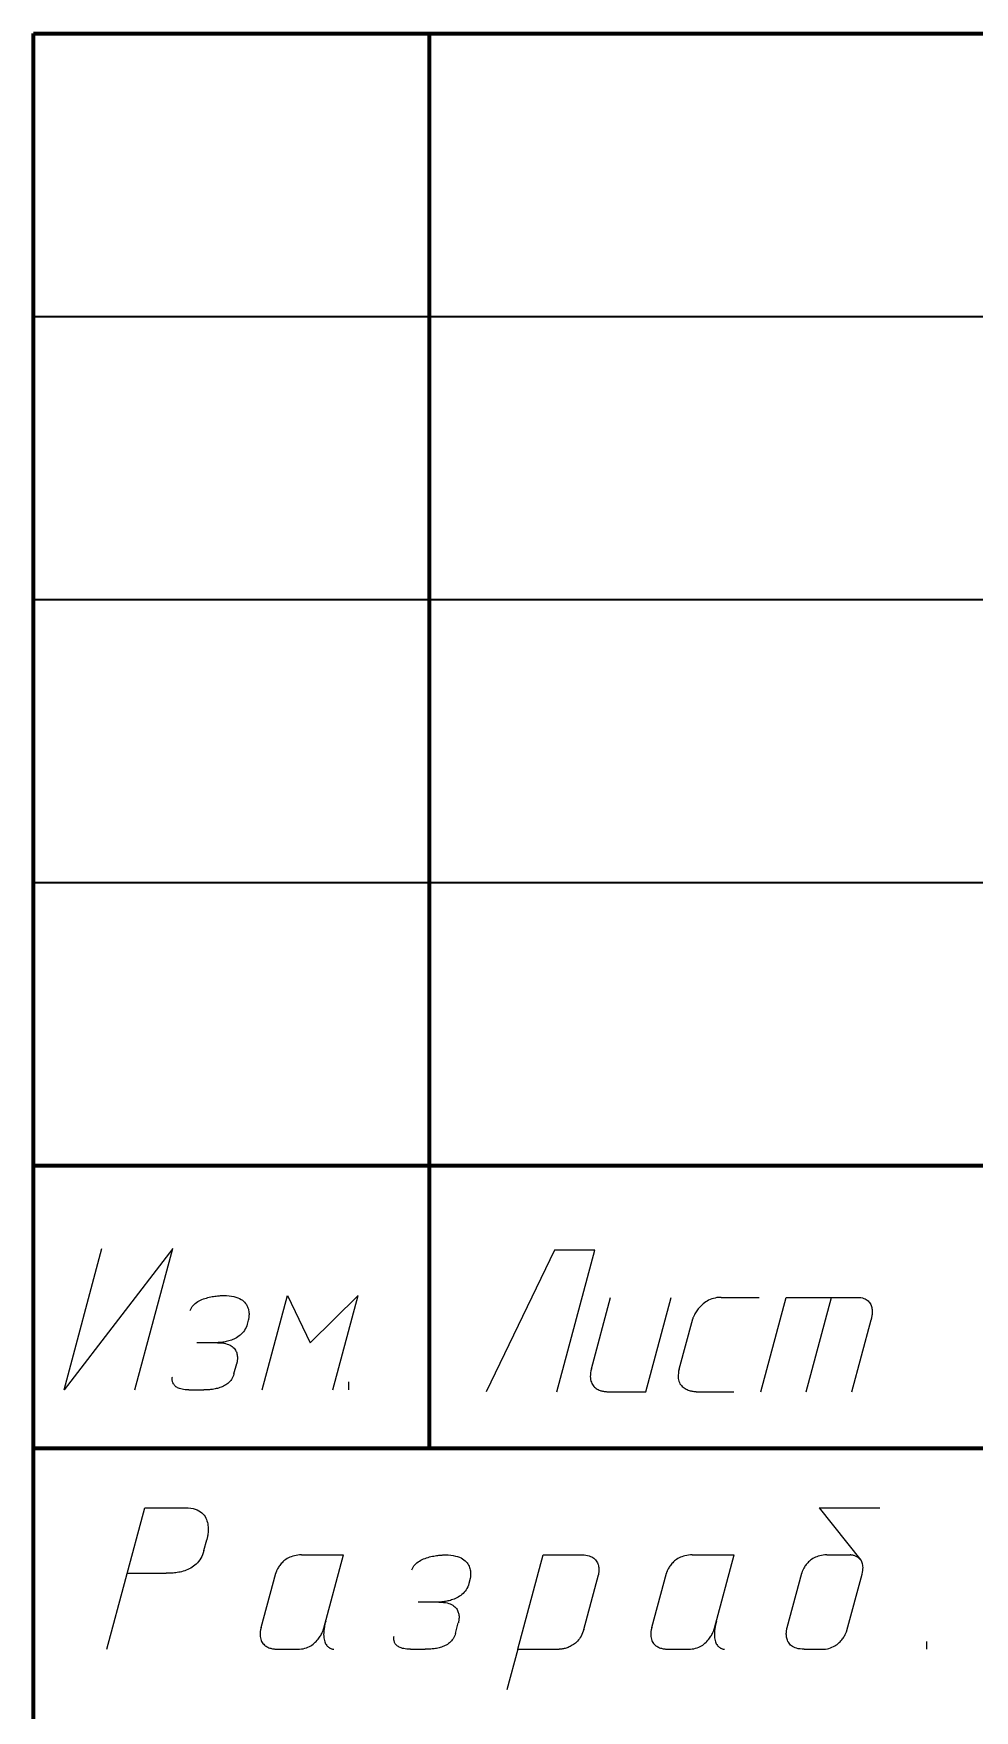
# Model space of a CAD drawing. Header units: millimetres. Extents: x 0 to 841, y 0 to 1189.
# Drawn here: x 651 to 667.63, y 30.37 to 60 of the extents above; entities that cross this region are included whole.
import ezdxf

# ---------------------------------------------------------------- set-up
doc = ezdxf.new("R2010")
doc.units = ezdxf.units.MM
doc.layers.get('0').update_dxf_attribs({"linetype": 'CONTINUOUS', "lineweight": 0})

msp = doc.modelspace()

# ---------------------------------------------------------------- linework, layer by layer
at = {"lineweight": 70}
for p, q in [((651, 60), (836, 60)), ((651, 5), (651, 60)), ((658, 35), (658, 60)), ((651, 40), (716, 40)), ((651, 35), (716, 35))]:
    msp.add_line(p, q, dxfattribs=at)
at = {"lineweight": 35}
for p, q in [((651, 55), (716, 55)), ((651, 50), (716, 50)), ((651, 45), (716, 45))]:
    msp.add_line(p, q, dxfattribs=at)
at = {"color": 7, "linetype": 'CONTINUOUS', "lineweight": 25}
for p, q in [((653.46, 38.533), (651.541, 36.033)), ((651.541, 36.033), (652.21, 38.533)), ((652.791, 36.033), (653.46, 38.533)), ((660.206, 38.5), (659, 36)), ((660.92, 38.5), (660.206, 38.5)), ((660.25, 36), (660.92, 38.5)), ((653.977, 37.629), (654.003, 37.639)), ((654.003, 37.639), (654.029, 37.648)), ((654.029, 37.648), (654.055, 37.656)), ((654.055, 37.656), (654.081, 37.663)), ((654.081, 37.663), (654.107, 37.67)), ((654.107, 37.67), (654.133, 37.675)), ((654.133, 37.675), (654.158, 37.68)), ((654.158, 37.68), (654.182, 37.684)), ((654.182, 37.684), (654.206, 37.688)), ((654.206, 37.688), (654.228, 37.691)), ((654.228, 37.691), (654.249, 37.693)), ((654.249, 37.693), (654.269, 37.695)), ((654.269, 37.695), (654.287, 37.697)), ((654.287, 37.697), (654.303, 37.698)), ((654.303, 37.698), (654.317, 37.699)), ((654.317, 37.699), (654.329, 37.699)), ((654.329, 37.699), (654.339, 37.699)), ((654.339, 37.699), (654.346, 37.7)), ((654.346, 37.7), (654.351, 37.7)), ((654.351, 37.7), (654.352, 37.7)), ((654.358, 37.7), (654.41, 37.698)), ((654.41, 37.698), (654.457, 37.695)), ((654.457, 37.695), (654.501, 37.689)), ((654.501, 37.689), (654.541, 37.681)), ((654.541, 37.681), (654.578, 37.671)), ((654.578, 37.671), (654.611, 37.659)), ((654.611, 37.659), (654.641, 37.646)), ((654.641, 37.646), (654.668, 37.631)), ((655.042, 36.033), (655.489, 37.7)), ((655.042, 36.033), (655.489, 37.7)), ((655.489, 37.7), (655.89, 36.866)), ((656.739, 37.7), (655.89, 36.866)), ((656.292, 36.033), (656.739, 37.7)), ((660.862, 36.407), (661.2, 37.667)), ((661.825, 36), (662.272, 37.667)), ((662.987, 37.64), (662.959, 37.629)), ((663.017, 37.649), (662.987, 37.64)), ((663.049, 37.656), (663.017, 37.649)), ((663.081, 37.662), (663.049, 37.656)), ((663.116, 37.665), (663.081, 37.662)), ((663.152, 37.667), (663.116, 37.665)), ((663.152, 37.667), (663.824, 37.667)), ((663.857, 36), (664.304, 37.667)), ((664.304, 37.667), (665.562, 37.667)), ((664.66, 36), (665.107, 37.667)), ((665.562, 37.667), (665.594, 37.666)), ((665.594, 37.666), (665.624, 37.662)), ((665.624, 37.662), (665.652, 37.657)), ((665.652, 37.657), (665.677, 37.65)), ((665.677, 37.65), (665.699, 37.641)), ((665.699, 37.641), (665.719, 37.63)), ((653.77, 37.436), (653.78, 37.461)), ((653.78, 37.461), (653.792, 37.484)), ((653.792, 37.484), (653.806, 37.505)), ((653.806, 37.505), (653.822, 37.525)), ((653.822, 37.525), (653.841, 37.544)), ((653.841, 37.544), (653.86, 37.561)), ((653.86, 37.561), (653.881, 37.577)), ((653.881, 37.577), (653.904, 37.592)), ((653.904, 37.592), (653.927, 37.605)), ((653.927, 37.605), (653.952, 37.618)), ((653.952, 37.618), (653.977, 37.629)), ((654.668, 37.631), (654.692, 37.615)), ((654.692, 37.615), (654.713, 37.598)), ((654.713, 37.598), (654.732, 37.58)), ((654.732, 37.58), (654.748, 37.561)), ((654.748, 37.561), (654.762, 37.541)), ((654.762, 37.541), (654.773, 37.521)), ((654.773, 37.521), (654.783, 37.501)), ((654.783, 37.501), (654.791, 37.48)), ((654.791, 37.48), (654.797, 37.46)), ((654.797, 37.46), (654.802, 37.439)), ((654.802, 37.439), (654.805, 37.419)), ((654.805, 37.419), (654.807, 37.4)), ((654.807, 37.4), (654.809, 37.381)), ((654.808, 37.345), (654.807, 37.329)), ((654.809, 37.363), (654.808, 37.345)), ((654.809, 37.381), (654.809, 37.363)), ((662.676, 37.347), (662.67, 37.334)), ((662.683, 37.361), (662.676, 37.347)), ((662.692, 37.377), (662.683, 37.361)), ((662.701, 37.393), (662.692, 37.377)), ((662.712, 37.41), (662.701, 37.393)), ((662.723, 37.428), (662.712, 37.41)), ((662.736, 37.446), (662.723, 37.428)), ((662.75, 37.464), (662.736, 37.446)), ((662.765, 37.483), (662.75, 37.464)), ((662.782, 37.501), (662.765, 37.483)), ((662.799, 37.52), (662.782, 37.501)), ((662.818, 37.538), (662.799, 37.52)), ((662.838, 37.555), (662.818, 37.538)), ((662.86, 37.572), (662.838, 37.555)), ((662.882, 37.588), (662.86, 37.572)), ((662.906, 37.602), (662.882, 37.588)), ((662.932, 37.616), (662.906, 37.602)), ((662.959, 37.629), (662.932, 37.616)), ((665.719, 37.63), (665.737, 37.618)), ((665.737, 37.618), (665.753, 37.605)), ((665.753, 37.605), (665.767, 37.591)), ((665.767, 37.591), (665.779, 37.575)), ((665.779, 37.575), (665.79, 37.559)), ((665.79, 37.559), (665.798, 37.542)), ((665.798, 37.542), (665.805, 37.525)), ((665.805, 37.525), (665.811, 37.506)), ((665.811, 37.506), (665.816, 37.488)), ((665.816, 37.488), (665.819, 37.47)), ((665.819, 37.347), (665.817, 37.332)), ((665.819, 37.47), (665.821, 37.451)), ((665.821, 37.363), (665.819, 37.347)), ((665.821, 37.451), (665.823, 37.433)), ((665.822, 37.379), (665.821, 37.363)), ((665.823, 37.397), (665.822, 37.379)), ((665.823, 37.433), (665.823, 37.414)), ((665.823, 37.414), (665.823, 37.397)), ((654.712, 37.061), (654.694, 37.04)), ((654.728, 37.084), (654.712, 37.061)), ((654.743, 37.109), (654.728, 37.084)), ((654.756, 37.136), (654.743, 37.109)), ((654.768, 37.165), (654.756, 37.136)), ((654.778, 37.196), (654.768, 37.165)), ((654.795, 37.262), (654.778, 37.196)), ((654.796, 37.266), (654.795, 37.262)), ((654.798, 37.272), (654.796, 37.266)), ((654.8, 37.28), (654.798, 37.272)), ((654.802, 37.29), (654.8, 37.28)), ((654.804, 37.301), (654.802, 37.29)), ((654.805, 37.315), (654.804, 37.301)), ((654.807, 37.329), (654.805, 37.315)), ((662.412, 36.398), (662.651, 37.29)), ((662.652, 37.292), (662.651, 37.29)), ((662.651, 37.29), (662.651, 37.29)), ((662.654, 37.297), (662.652, 37.292)), ((662.656, 37.303), (662.654, 37.297)), ((662.66, 37.312), (662.656, 37.303)), ((662.664, 37.322), (662.66, 37.312)), ((662.67, 37.334), (662.664, 37.322)), ((665.463, 36), (665.804, 37.272)), ((665.804, 37.272), (665.803, 37.268)), ((665.805, 37.278), (665.804, 37.272)), ((665.807, 37.286), (665.805, 37.278)), ((665.81, 37.295), (665.807, 37.286)), ((665.812, 37.306), (665.81, 37.295)), ((665.814, 37.319), (665.812, 37.306)), ((665.817, 37.332), (665.814, 37.319)), ((654.249, 36.866), (653.884, 36.866)), ((654.249, 36.866), (654.29, 36.865)), ((654.257, 36.866), (654.255, 36.866)), ((654.261, 36.867), (654.257, 36.866)), ((654.268, 36.867), (654.261, 36.867)), ((654.276, 36.867), (654.268, 36.867)), ((654.287, 36.868), (654.276, 36.867)), ((654.3, 36.869), (654.287, 36.868)), ((654.29, 36.865), (654.328, 36.862)), ((654.315, 36.87), (654.3, 36.869)), ((654.331, 36.872), (654.315, 36.87)), ((654.328, 36.862), (654.362, 36.857)), ((654.348, 36.875), (654.331, 36.872)), ((654.367, 36.878), (654.348, 36.875)), ((654.362, 36.857), (654.394, 36.851)), ((654.387, 36.881), (654.367, 36.878)), ((654.407, 36.886), (654.387, 36.881)), ((654.394, 36.851), (654.423, 36.843)), ((654.429, 36.891), (654.407, 36.886)), ((654.423, 36.843), (654.449, 36.833)), ((654.451, 36.897), (654.429, 36.891)), ((654.449, 36.833), (654.473, 36.822)), ((654.474, 36.904), (654.451, 36.897)), ((654.473, 36.822), (654.494, 36.81)), ((654.497, 36.912), (654.474, 36.904)), ((654.494, 36.81), (654.513, 36.797)), ((654.52, 36.921), (654.497, 36.912)), ((654.513, 36.797), (654.53, 36.783)), ((654.543, 36.931), (654.52, 36.921)), ((654.53, 36.783), (654.545, 36.768)), ((654.566, 36.943), (654.543, 36.931)), ((654.545, 36.768), (654.557, 36.752)), ((654.557, 36.752), (654.568, 36.736)), ((654.589, 36.955), (654.566, 36.943)), ((654.612, 36.969), (654.589, 36.955)), ((654.633, 36.985), (654.612, 36.969)), ((654.654, 37.001), (654.633, 36.985)), ((654.675, 37.02), (654.654, 37.001)), ((654.694, 37.04), (654.675, 37.02)), ((654.541, 36.314), (654.591, 36.498)), ((654.568, 36.736), (654.577, 36.719)), ((654.577, 36.719), (654.585, 36.702)), ((654.585, 36.702), (654.591, 36.685)), ((654.591, 36.685), (654.596, 36.668)), ((654.592, 36.502), (654.591, 36.498)), ((654.593, 36.508), (654.592, 36.502)), ((654.595, 36.515), (654.593, 36.508)), ((654.597, 36.524), (654.595, 36.515)), ((654.596, 36.668), (654.599, 36.651)), ((654.598, 36.534), (654.597, 36.524)), ((654.6, 36.546), (654.598, 36.534)), ((654.599, 36.651), (654.602, 36.635)), ((654.602, 36.559), (654.6, 36.546)), ((654.602, 36.635), (654.603, 36.618)), ((654.603, 36.572), (654.602, 36.559)), ((654.603, 36.618), (654.604, 36.602)), ((654.604, 36.587), (654.603, 36.572)), ((654.604, 36.602), (654.604, 36.587)), ((653.451, 36.232), (653.452, 36.239)), ((653.451, 36.224), (653.451, 36.232)), ((653.451, 36.215), (653.451, 36.224)), ((653.452, 36.206), (653.451, 36.215)), ((653.452, 36.245), (653.453, 36.251)), ((653.452, 36.239), (653.452, 36.245)), ((653.453, 36.196), (653.452, 36.206)), ((653.453, 36.251), (653.454, 36.255)), ((653.455, 36.186), (653.453, 36.196)), ((653.454, 36.258), (653.455, 36.26)), ((653.454, 36.255), (653.454, 36.258)), ((653.455, 36.26), (653.455, 36.26)), ((653.458, 36.175), (653.455, 36.186)), ((653.461, 36.164), (653.458, 36.175)), ((653.466, 36.153), (653.461, 36.164)), ((653.471, 36.142), (653.466, 36.153)), ((654.453, 36.163), (654.435, 36.148)), ((654.469, 36.18), (654.453, 36.163)), ((654.485, 36.199), (654.469, 36.18)), ((654.499, 36.218), (654.485, 36.199)), ((654.512, 36.24), (654.499, 36.218)), ((654.523, 36.263), (654.512, 36.24)), ((654.533, 36.287), (654.523, 36.263)), ((654.541, 36.314), (654.533, 36.287)), ((656.572, 36.033), (656.572, 36.172)), ((660.843, 36.3), (660.842, 36.269)), ((660.842, 36.269), (660.843, 36.24)), ((660.847, 36.333), (660.843, 36.3)), ((660.843, 36.24), (660.847, 36.213)), ((660.853, 36.369), (660.847, 36.333)), ((660.847, 36.213), (660.852, 36.189)), ((660.852, 36.189), (660.86, 36.166)), ((660.862, 36.407), (660.853, 36.369)), ((660.86, 36.166), (660.868, 36.145)), ((662.395, 36.293), (662.394, 36.263)), ((662.394, 36.263), (662.397, 36.235)), ((662.398, 36.326), (662.395, 36.293)), ((662.397, 36.235), (662.401, 36.209)), ((662.403, 36.361), (662.398, 36.326)), ((662.401, 36.209), (662.408, 36.185)), ((662.412, 36.398), (662.403, 36.361)), ((662.408, 36.185), (662.417, 36.163)), ((662.417, 36.163), (662.427, 36.142)), ((653.478, 36.131), (653.471, 36.142)), ((653.486, 36.12), (653.478, 36.131)), ((653.495, 36.11), (653.486, 36.12)), ((653.506, 36.099), (653.495, 36.11)), ((653.518, 36.089), (653.506, 36.099)), ((653.531, 36.08), (653.518, 36.089)), ((653.547, 36.071), (653.531, 36.08)), ((653.564, 36.063), (653.547, 36.071)), ((653.583, 36.056), (653.564, 36.063)), ((653.605, 36.049), (653.583, 36.056)), ((653.628, 36.044), (653.605, 36.049)), ((653.653, 36.039), (653.628, 36.044)), ((653.681, 36.036), (653.653, 36.039)), ((653.711, 36.034), (653.681, 36.036)), ((653.744, 36.033), (653.711, 36.034)), ((653.744, 36.033), (654.008, 36.033)), ((654.018, 36.033), (654.008, 36.033)), ((654.03, 36.033), (654.018, 36.033)), ((654.043, 36.033), (654.03, 36.033)), ((654.058, 36.034), (654.043, 36.033)), ((654.073, 36.034), (654.058, 36.034)), ((654.09, 36.035), (654.073, 36.034)), ((654.108, 36.036), (654.09, 36.035)), ((654.127, 36.038), (654.108, 36.036)), ((654.146, 36.04), (654.127, 36.038)), ((654.166, 36.042), (654.146, 36.04)), ((654.187, 36.046), (654.166, 36.042)), ((654.208, 36.049), (654.187, 36.046)), ((654.229, 36.054), (654.208, 36.049)), ((654.25, 36.059), (654.229, 36.054)), ((654.272, 36.065), (654.25, 36.059)), ((654.294, 36.072), (654.272, 36.065)), ((654.315, 36.079), (654.294, 36.072)), ((654.336, 36.088), (654.315, 36.079)), ((654.357, 36.098), (654.336, 36.088)), ((654.378, 36.108), (654.357, 36.098)), ((654.398, 36.12), (654.378, 36.108)), ((654.417, 36.133), (654.398, 36.12)), ((654.435, 36.148), (654.417, 36.133)), ((660.868, 36.145), (660.879, 36.126)), ((660.879, 36.126), (660.891, 36.109)), ((660.891, 36.109), (660.904, 36.094)), ((660.904, 36.094), (660.917, 36.08)), ((660.917, 36.08), (660.932, 36.067)), ((660.932, 36.067), (660.948, 36.056)), ((660.948, 36.056), (660.964, 36.046)), ((660.964, 36.046), (660.98, 36.037)), ((660.98, 36.037), (660.996, 36.03)), ((660.996, 36.03), (661.013, 36.024)), ((661.013, 36.024), (661.029, 36.018)), ((661.029, 36.018), (661.045, 36.014)), ((661.045, 36.014), (661.06, 36.01)), ((661.06, 36.01), (661.075, 36.007)), ((661.075, 36.007), (661.089, 36.005)), ((661.089, 36.005), (661.102, 36.003)), ((661.102, 36.003), (661.114, 36.002)), ((661.114, 36.002), (661.124, 36.001)), ((661.124, 36.001), (661.133, 36)), ((661.133, 36), (661.141, 36)), ((661.141, 36), (661.146, 36)), ((661.146, 36), (661.15, 36)), ((661.15, 36), (661.825, 36)), ((662.427, 36.142), (662.439, 36.124)), ((662.439, 36.124), (662.453, 36.107)), ((662.453, 36.107), (662.467, 36.092)), ((662.467, 36.092), (662.483, 36.078)), ((662.483, 36.078), (662.499, 36.066)), ((662.499, 36.066), (662.516, 36.055)), ((662.516, 36.055), (662.534, 36.045)), ((662.534, 36.045), (662.552, 36.037)), ((662.552, 36.037), (662.57, 36.029)), ((662.57, 36.029), (662.587, 36.023)), ((662.587, 36.023), (662.605, 36.018)), ((662.605, 36.018), (662.622, 36.013)), ((662.622, 36.013), (662.639, 36.01)), ((662.639, 36.01), (662.654, 36.007)), ((662.654, 36.007), (662.669, 36.005)), ((662.669, 36.005), (662.683, 36.003)), ((662.683, 36.003), (662.695, 36.002)), ((662.695, 36.002), (662.705, 36.001)), ((662.705, 36.001), (662.714, 36)), ((662.714, 36), (662.721, 36)), ((662.721, 36), (662.726, 36)), ((662.726, 36), (662.729, 36)), ((662.729, 36), (663.378, 36))]:
    msp.add_line(p, q, dxfattribs=at)
at = {"linetype": 'CONTINUOUS', "lineweight": 25}
for p, q in [((652.295, 31.449), (652.965, 33.949)), ((652.965, 33.949), (653.128, 33.949)), ((652.965, 33.949), (653.684, 33.949)), ((653.684, 33.949), (653.733, 33.948)), ((653.733, 33.948), (653.779, 33.943)), ((653.779, 33.943), (653.82, 33.935)), ((653.82, 33.935), (653.858, 33.925)), ((653.858, 33.925), (653.892, 33.912)), ((653.892, 33.912), (653.923, 33.896)), ((653.923, 33.896), (653.95, 33.879)), ((653.95, 33.879), (653.975, 33.86)), ((653.975, 33.86), (653.996, 33.839)), ((653.996, 33.839), (654.015, 33.817)), ((654.015, 33.817), (654.031, 33.793)), ((654.031, 33.793), (654.045, 33.768)), ((664.887, 33.949), (665.959, 33.949)), ((664.887, 33.949), (665.625, 33.022)), ((654.045, 33.768), (654.056, 33.743)), ((654.056, 33.743), (654.066, 33.717)), ((654.066, 33.717), (654.073, 33.69)), ((654.073, 33.69), (654.079, 33.664)), ((654.079, 33.664), (654.083, 33.637)), ((654.083, 33.489), (654.08, 33.468)), ((654.083, 33.637), (654.085, 33.61)), ((654.085, 33.511), (654.083, 33.489)), ((654.085, 33.61), (654.087, 33.584)), ((654.086, 33.534), (654.085, 33.511)), ((654.087, 33.559), (654.086, 33.534)), ((654.087, 33.584), (654.087, 33.559)), ((654.012, 33.192), (654.001, 33.154)), ((654.012, 33.192), (654.063, 33.381)), ((654.064, 33.386), (654.063, 33.381)), ((654.066, 33.393), (654.064, 33.386)), ((654.068, 33.404), (654.066, 33.393)), ((654.071, 33.416), (654.068, 33.404)), ((654.074, 33.431), (654.071, 33.416)), ((654.077, 33.449), (654.074, 33.431)), ((654.08, 33.468), (654.077, 33.449)), ((653.803, 32.898), (653.778, 32.883)), ((653.828, 32.915), (653.803, 32.898)), ((653.852, 32.934), (653.828, 32.915)), ((653.875, 32.954), (653.852, 32.934)), ((653.898, 32.977), (653.875, 32.954)), ((653.918, 33.001), (653.898, 32.977)), ((653.938, 33.027), (653.918, 33.001)), ((653.956, 33.056), (653.938, 33.027)), ((653.973, 33.086), (653.956, 33.056)), ((653.988, 33.119), (653.973, 33.086)), ((654.001, 33.154), (653.988, 33.119)), ((655.332, 32.901), (655.323, 32.887)), ((655.341, 32.916), (655.332, 32.901)), ((655.352, 32.932), (655.341, 32.916)), ((655.365, 32.947), (655.352, 32.932)), ((655.378, 32.963), (655.365, 32.947)), ((655.392, 32.978), (655.378, 32.963)), ((655.408, 32.994), (655.392, 32.978)), ((655.425, 33.009), (655.408, 32.994)), ((655.443, 33.023), (655.425, 33.009)), ((655.462, 33.037), (655.443, 33.023)), ((655.483, 33.05), (655.462, 33.037)), ((655.506, 33.063), (655.483, 33.05)), ((655.529, 33.074), (655.506, 33.063)), ((655.554, 33.084), (655.529, 33.074)), ((655.581, 33.093), (655.554, 33.084)), ((655.61, 33.101), (655.581, 33.093)), ((655.64, 33.107), (655.61, 33.101)), ((655.671, 33.112), (655.64, 33.107)), ((655.704, 33.115), (655.671, 33.112)), ((655.739, 33.116), (655.704, 33.115)), ((655.739, 33.116), (656.478, 33.116)), ((656.131, 31.82), (656.478, 33.116)), ((657.697, 32.877), (657.709, 32.9)), ((657.709, 32.9), (657.724, 32.921)), ((657.724, 32.921), (657.74, 32.941)), ((657.74, 32.941), (657.758, 32.96)), ((657.758, 32.96), (657.778, 32.977)), ((657.778, 32.977), (657.799, 32.993)), ((657.799, 32.993), (657.821, 33.008)), ((657.821, 33.008), (657.845, 33.021)), ((657.845, 33.021), (657.869, 33.034)), ((657.869, 33.034), (657.895, 33.045)), ((657.895, 33.045), (657.92, 33.055)), ((657.92, 33.055), (657.946, 33.064)), ((657.946, 33.064), (657.973, 33.072)), ((657.973, 33.072), (657.999, 33.08)), ((657.999, 33.08), (658.025, 33.086)), ((658.025, 33.086), (658.05, 33.092)), ((658.05, 33.092), (658.076, 33.096)), ((658.076, 33.096), (658.1, 33.101)), ((658.1, 33.101), (658.123, 33.104)), ((658.123, 33.104), (658.146, 33.107)), ((658.146, 33.107), (658.167, 33.109)), ((658.167, 33.109), (658.187, 33.111)), ((658.187, 33.111), (658.205, 33.113)), ((658.205, 33.113), (658.221, 33.114)), ((658.221, 33.114), (658.235, 33.115)), ((658.235, 33.115), (658.247, 33.115)), ((658.247, 33.115), (658.257, 33.116)), ((658.257, 33.116), (658.264, 33.116)), ((658.264, 33.116), (658.268, 33.116)), ((658.268, 33.116), (658.27, 33.116)), ((658.275, 33.116), (658.327, 33.115)), ((658.327, 33.115), (658.375, 33.111)), ((658.375, 33.111), (658.419, 33.105)), ((658.419, 33.105), (658.459, 33.097)), ((658.459, 33.097), (658.495, 33.087)), ((658.495, 33.087), (658.528, 33.075)), ((658.528, 33.075), (658.558, 33.062)), ((658.558, 33.062), (658.585, 33.047)), ((658.585, 33.047), (658.609, 33.031)), ((658.609, 33.031), (658.63, 33.014)), ((658.63, 33.014), (658.649, 32.996)), ((658.649, 32.996), (658.665, 32.977)), ((658.665, 32.977), (658.679, 32.957)), ((658.679, 32.957), (658.691, 32.937)), ((658.691, 32.937), (658.701, 32.917)), ((658.701, 32.917), (658.708, 32.896)), ((658.708, 32.896), (658.715, 32.876)), ((659.56, 31.449), (660.006, 33.116)), ((660.006, 33.116), (660.696, 33.116)), ((660.696, 33.116), (660.731, 33.115)), ((660.731, 33.115), (660.764, 33.111)), ((660.764, 33.111), (660.794, 33.106)), ((660.794, 33.106), (660.821, 33.099)), ((660.821, 33.099), (660.846, 33.09)), ((660.846, 33.09), (660.868, 33.08)), ((660.868, 33.08), (660.888, 33.069)), ((660.888, 33.069), (660.906, 33.056)), ((660.906, 33.056), (660.922, 33.042)), ((660.922, 33.042), (660.936, 33.027)), ((660.936, 33.027), (660.948, 33.011)), ((660.948, 33.011), (660.958, 32.995)), ((660.958, 32.995), (660.967, 32.978)), ((660.967, 32.978), (660.974, 32.961)), ((660.974, 32.961), (660.98, 32.944)), ((660.98, 32.944), (660.984, 32.926)), ((660.984, 32.926), (660.988, 32.909)), ((660.988, 32.909), (660.99, 32.892)), ((660.99, 32.892), (660.992, 32.875)), ((662.237, 32.901), (662.228, 32.887)), ((662.247, 32.916), (662.237, 32.901)), ((662.258, 32.932), (662.247, 32.916)), ((662.27, 32.947), (662.258, 32.932)), ((662.283, 32.963), (662.27, 32.947)), ((662.298, 32.978), (662.283, 32.963)), ((662.314, 32.994), (662.298, 32.978)), ((662.33, 33.009), (662.314, 32.994)), ((662.349, 33.023), (662.33, 33.009)), ((662.368, 33.037), (662.349, 33.023)), ((662.389, 33.05), (662.368, 33.037)), ((662.411, 33.063), (662.389, 33.05)), ((662.435, 33.074), (662.411, 33.063)), ((662.46, 33.084), (662.435, 33.074)), ((662.487, 33.093), (662.46, 33.084)), ((662.515, 33.101), (662.487, 33.093)), ((662.545, 33.107), (662.515, 33.101)), ((662.577, 33.112), (662.545, 33.107)), ((662.61, 33.115), (662.577, 33.112)), ((662.645, 33.116), (662.61, 33.115)), ((662.645, 33.116), (663.384, 33.116)), ((663.037, 31.82), (663.384, 33.116)), ((664.627, 32.9), (664.618, 32.885)), ((664.636, 32.915), (664.627, 32.9)), ((664.647, 32.93), (664.636, 32.915)), ((664.659, 32.946), (664.647, 32.93)), ((664.672, 32.962), (664.659, 32.946)), ((664.686, 32.978), (664.672, 32.962)), ((664.701, 32.993), (664.686, 32.978)), ((664.718, 33.008), (664.701, 32.993)), ((664.735, 33.023), (664.718, 33.008)), ((664.754, 33.037), (664.735, 33.023)), ((664.775, 33.051), (664.754, 33.037)), ((664.797, 33.063), (664.775, 33.051)), ((664.82, 33.075), (664.797, 33.063)), ((664.844, 33.085), (664.82, 33.075)), ((664.87, 33.094), (664.844, 33.085)), ((664.898, 33.102), (664.87, 33.094)), ((664.927, 33.108), (664.898, 33.102)), ((664.957, 33.112), (664.927, 33.108)), ((664.99, 33.115), (664.957, 33.112)), ((665.024, 33.116), (664.99, 33.115)), ((665.024, 33.116), (665.434, 33.116)), ((665.437, 33.116), (665.434, 33.116)), ((665.434, 33.116), (665.434, 33.116)), ((665.441, 33.115), (665.437, 33.116)), ((665.446, 33.115), (665.441, 33.115)), ((665.453, 33.114), (665.446, 33.115)), ((665.461, 33.113), (665.453, 33.114)), ((665.47, 33.112), (665.461, 33.113)), ((665.48, 33.11), (665.47, 33.112)), ((665.491, 33.107), (665.48, 33.11)), ((665.503, 33.104), (665.491, 33.107)), ((665.515, 33.1), (665.503, 33.104)), ((665.527, 33.096), (665.515, 33.1)), ((665.54, 33.09), (665.527, 33.096)), ((665.553, 33.084), (665.54, 33.09)), ((665.566, 33.077), (665.553, 33.084)), ((665.578, 33.069), (665.566, 33.077)), ((665.59, 33.06), (665.578, 33.069)), ((665.602, 33.049), (665.59, 33.06)), ((665.613, 33.037), (665.602, 33.049)), ((665.623, 33.024), (665.613, 33.037)), ((665.633, 33.01), (665.623, 33.024)), ((665.641, 32.994), (665.633, 33.01)), ((665.648, 32.977), (665.641, 32.994)), ((665.654, 32.959), (665.648, 32.977)), ((665.658, 32.938), (665.654, 32.959)), ((665.661, 32.916), (665.658, 32.938)), ((665.662, 32.892), (665.661, 32.916)), ((665.661, 32.867), (665.662, 32.892)), ((652.654, 32.791), (653.344, 32.791)), ((653.357, 32.791), (653.344, 32.791)), ((653.372, 32.791), (653.357, 32.791)), ((653.388, 32.791), (653.372, 32.791)), ((653.406, 32.792), (653.388, 32.791)), ((653.426, 32.792), (653.406, 32.792)), ((653.446, 32.794), (653.426, 32.792)), ((653.469, 32.795), (653.446, 32.794)), ((653.492, 32.798), (653.469, 32.795)), ((653.516, 32.801), (653.492, 32.798)), ((653.54, 32.804), (653.516, 32.801)), ((653.566, 32.809), (653.54, 32.804)), ((653.592, 32.814), (653.566, 32.809)), ((653.618, 32.82), (653.592, 32.814)), ((653.645, 32.828), (653.618, 32.82)), ((653.672, 32.836), (653.645, 32.828)), ((653.699, 32.846), (653.672, 32.836)), ((653.725, 32.857), (653.699, 32.846)), ((653.752, 32.869), (653.725, 32.857)), ((653.778, 32.883), (653.752, 32.869)), ((655.023, 31.831), (655.281, 32.794)), ((655.282, 32.798), (655.281, 32.795)), ((655.281, 32.795), (655.281, 32.794)), ((655.283, 32.803), (655.282, 32.798)), ((655.286, 32.809), (655.283, 32.803)), ((655.288, 32.817), (655.286, 32.809)), ((655.292, 32.826), (655.288, 32.817)), ((655.296, 32.836), (655.292, 32.826)), ((655.302, 32.847), (655.296, 32.836)), ((655.308, 32.86), (655.302, 32.847)), ((655.315, 32.873), (655.308, 32.86)), ((655.323, 32.887), (655.315, 32.873)), ((657.687, 32.852), (657.697, 32.877)), ((658.695, 32.612), (658.686, 32.581)), ((658.713, 32.678), (658.695, 32.612)), ((658.714, 32.682), (658.713, 32.678)), ((658.715, 32.688), (658.714, 32.682)), ((658.715, 32.876), (658.719, 32.855)), ((658.717, 32.696), (658.715, 32.688)), ((658.719, 32.706), (658.717, 32.696)), ((658.719, 32.855), (658.723, 32.835)), ((658.721, 32.717), (658.719, 32.706)), ((658.723, 32.731), (658.721, 32.717)), ((658.723, 32.835), (658.725, 32.816)), ((658.725, 32.745), (658.723, 32.731)), ((658.725, 32.816), (658.726, 32.797)), ((658.726, 32.762), (658.725, 32.745)), ((658.726, 32.797), (658.726, 32.779)), ((658.726, 32.779), (658.726, 32.762)), ((660.726, 31.801), (660.984, 32.762)), ((660.985, 32.769), (660.984, 32.764)), ((660.984, 32.764), (660.984, 32.762)), ((660.984, 32.762), (660.984, 32.762)), ((660.986, 32.775), (660.985, 32.769)), ((660.988, 32.783), (660.986, 32.775)), ((660.989, 32.793), (660.988, 32.783)), ((660.99, 32.804), (660.989, 32.793)), ((660.991, 32.816), (660.99, 32.804)), ((660.992, 32.829), (660.991, 32.816)), ((660.992, 32.875), (660.993, 32.859)), ((660.993, 32.844), (660.992, 32.829)), ((660.993, 32.859), (660.993, 32.844)), ((661.928, 31.831), (662.186, 32.794)), ((662.187, 32.795), (662.186, 32.794)), ((662.188, 32.798), (662.187, 32.795)), ((662.189, 32.803), (662.188, 32.798)), ((662.191, 32.809), (662.189, 32.803)), ((662.194, 32.817), (662.191, 32.809)), ((662.198, 32.826), (662.194, 32.817)), ((662.202, 32.836), (662.198, 32.826)), ((662.207, 32.847), (662.202, 32.836)), ((662.213, 32.86), (662.207, 32.847)), ((662.22, 32.873), (662.213, 32.86)), ((662.228, 32.887), (662.22, 32.873)), ((664.319, 31.832), (664.578, 32.795)), ((664.579, 32.798), (664.578, 32.796)), ((664.578, 32.796), (664.578, 32.795)), ((664.58, 32.802), (664.579, 32.798)), ((664.582, 32.808), (664.58, 32.802)), ((664.585, 32.815), (664.582, 32.808)), ((664.588, 32.824), (664.585, 32.815)), ((664.592, 32.834), (664.588, 32.824)), ((664.597, 32.846), (664.592, 32.834)), ((664.603, 32.858), (664.597, 32.846)), ((664.61, 32.871), (664.603, 32.858)), ((664.618, 32.885), (664.61, 32.871)), ((665.377, 31.778), (665.645, 32.778)), ((665.645, 32.778), (665.653, 32.81)), ((665.653, 32.81), (665.658, 32.839)), ((665.658, 32.839), (665.661, 32.867)), ((658.325, 32.302), (658.304, 32.297)), ((658.346, 32.307), (658.325, 32.302)), ((658.369, 32.313), (658.346, 32.307)), ((658.391, 32.32), (658.369, 32.313)), ((658.414, 32.328), (658.391, 32.32)), ((658.438, 32.337), (658.414, 32.328)), ((658.461, 32.347), (658.438, 32.337)), ((658.484, 32.359), (658.461, 32.347)), ((658.507, 32.371), (658.484, 32.359)), ((658.529, 32.385), (658.507, 32.371)), ((658.551, 32.401), (658.529, 32.385)), ((658.572, 32.418), (658.551, 32.401)), ((658.592, 32.436), (658.572, 32.418)), ((658.611, 32.456), (658.592, 32.436)), ((658.629, 32.477), (658.611, 32.456)), ((658.646, 32.5), (658.629, 32.477)), ((658.661, 32.525), (658.646, 32.5)), ((658.674, 32.552), (658.661, 32.525)), ((658.686, 32.581), (658.674, 32.552)), ((658.166, 32.282), (657.801, 32.282)), ((658.166, 32.282), (658.207, 32.281)), ((658.174, 32.282), (658.172, 32.282)), ((658.178, 32.283), (658.174, 32.282)), ((658.185, 32.283), (658.178, 32.283)), ((658.194, 32.283), (658.185, 32.283)), ((658.205, 32.284), (658.194, 32.283)), ((658.218, 32.285), (658.205, 32.284)), ((658.207, 32.281), (658.245, 32.278)), ((658.232, 32.286), (658.218, 32.285)), ((658.248, 32.288), (658.232, 32.286)), ((658.245, 32.278), (658.28, 32.273)), ((658.266, 32.291), (658.248, 32.288)), ((658.284, 32.294), (658.266, 32.291)), ((658.28, 32.273), (658.312, 32.267)), ((658.304, 32.297), (658.284, 32.294)), ((658.312, 32.267), (658.341, 32.259)), ((658.341, 32.259), (658.367, 32.249)), ((658.367, 32.249), (658.391, 32.238)), ((658.391, 32.238), (658.412, 32.226)), ((658.412, 32.226), (658.431, 32.213)), ((658.431, 32.213), (658.447, 32.199)), ((658.447, 32.199), (658.462, 32.184)), ((658.462, 32.184), (658.475, 32.168)), ((658.475, 32.168), (658.486, 32.152)), ((658.486, 32.152), (658.495, 32.135)), ((658.495, 32.135), (658.502, 32.118)), ((658.502, 32.118), (658.508, 32.101)), ((658.508, 32.101), (658.513, 32.084)), ((658.513, 32.084), (658.517, 32.067)), ((658.517, 32.067), (658.519, 32.051)), ((658.519, 32.051), (658.521, 32.034)), ((658.521, 32.003), (658.52, 31.988)), ((658.521, 32.034), (658.521, 32.018)), ((658.521, 32.018), (658.521, 32.003)), ((655.008, 31.762), (655.005, 31.73)), ((655.005, 31.73), (655.005, 31.701)), ((655.014, 31.795), (655.008, 31.762)), ((655.023, 31.831), (655.014, 31.795)), ((656.076, 31.695), (656.086, 31.712)), ((656.086, 31.712), (656.094, 31.728)), ((656.094, 31.728), (656.101, 31.744)), ((656.101, 31.744), (656.108, 31.758)), ((656.108, 31.758), (656.114, 31.771)), ((656.114, 31.771), (656.118, 31.783)), ((656.118, 31.783), (656.122, 31.794)), ((656.122, 31.794), (656.125, 31.803)), ((656.125, 31.803), (656.128, 31.81)), ((656.128, 31.81), (656.129, 31.815)), ((656.129, 31.741), (656.128, 31.708)), ((656.128, 31.708), (656.129, 31.679)), ((656.129, 31.815), (656.13, 31.819)), ((656.132, 31.776), (656.129, 31.741)), ((656.13, 31.819), (656.131, 31.82)), ((656.136, 31.813), (656.132, 31.776)), ((656.143, 31.854), (656.136, 31.813)), ((656.152, 31.897), (656.143, 31.854)), ((656.164, 31.943), (656.152, 31.897)), ((658.459, 31.73), (658.451, 31.703)), ((658.459, 31.73), (658.508, 31.914)), ((658.509, 31.918), (658.508, 31.914)), ((658.511, 31.924), (658.509, 31.918)), ((658.512, 31.931), (658.511, 31.924)), ((658.514, 31.94), (658.512, 31.931)), ((658.516, 31.95), (658.514, 31.94)), ((658.518, 31.962), (658.516, 31.95)), ((658.519, 31.975), (658.518, 31.962)), ((658.52, 31.988), (658.519, 31.975)), ((660.693, 31.709), (660.679, 31.682)), ((660.705, 31.737), (660.693, 31.709)), ((660.716, 31.768), (660.705, 31.737)), ((660.726, 31.801), (660.716, 31.768)), ((661.911, 31.73), (661.91, 31.701)), ((661.914, 31.762), (661.911, 31.73)), ((661.92, 31.795), (661.914, 31.762)), ((661.928, 31.831), (661.92, 31.795)), ((662.982, 31.695), (662.991, 31.712)), ((662.991, 31.712), (663, 31.728)), ((663, 31.728), (663.007, 31.744)), ((663.007, 31.744), (663.014, 31.758)), ((663.014, 31.758), (663.019, 31.771)), ((663.019, 31.771), (663.024, 31.783)), ((663.024, 31.783), (663.028, 31.794)), ((663.028, 31.794), (663.031, 31.803)), ((663.031, 31.803), (663.033, 31.81)), ((663.033, 31.81), (663.035, 31.815)), ((663.035, 31.741), (663.034, 31.708)), ((663.034, 31.708), (663.035, 31.679)), ((663.035, 31.815), (663.036, 31.819)), ((663.037, 31.776), (663.035, 31.741)), ((663.036, 31.819), (663.037, 31.82)), ((663.042, 31.813), (663.037, 31.776)), ((663.049, 31.854), (663.042, 31.813)), ((663.058, 31.897), (663.049, 31.854)), ((663.07, 31.943), (663.058, 31.897)), ((664.306, 31.73), (664.307, 31.746)), ((664.306, 31.714), (664.306, 31.73)), ((664.307, 31.697), (664.306, 31.714)), ((664.307, 31.746), (664.308, 31.761)), ((664.308, 31.761), (664.309, 31.775)), ((664.309, 31.775), (664.311, 31.788)), ((664.311, 31.788), (664.313, 31.799)), ((664.313, 31.799), (664.314, 31.809)), ((664.314, 31.809), (664.316, 31.818)), ((664.316, 31.818), (664.318, 31.824)), ((664.318, 31.824), (664.319, 31.829)), ((664.319, 31.829), (664.319, 31.832)), ((665.339, 31.694), (665.347, 31.708)), ((665.347, 31.708), (665.354, 31.722)), ((665.354, 31.722), (665.36, 31.734)), ((665.36, 31.734), (665.365, 31.745)), ((665.365, 31.745), (665.369, 31.755)), ((665.369, 31.755), (665.372, 31.764)), ((665.372, 31.764), (665.375, 31.77)), ((665.375, 31.77), (665.376, 31.775)), ((665.376, 31.775), (665.377, 31.779)), ((665.377, 31.779), (665.378, 31.78)), ((665.378, 31.78), (665.377, 31.778)), ((655.005, 31.701), (655.006, 31.674)), ((655.006, 31.674), (655.01, 31.649)), ((655.01, 31.649), (655.016, 31.626)), ((655.016, 31.626), (655.023, 31.605)), ((655.023, 31.605), (655.032, 31.586)), ((655.032, 31.586), (655.043, 31.568)), ((655.043, 31.568), (655.055, 31.552)), ((655.055, 31.552), (655.068, 31.537)), ((655.068, 31.537), (655.082, 31.524)), ((655.082, 31.524), (655.096, 31.512)), ((655.096, 31.512), (655.112, 31.502)), ((655.112, 31.502), (655.127, 31.492)), ((655.127, 31.492), (655.144, 31.484)), ((655.144, 31.484), (655.16, 31.477)), ((655.16, 31.477), (655.176, 31.471)), ((655.176, 31.471), (655.192, 31.466)), ((655.192, 31.466), (655.208, 31.462)), ((655.208, 31.462), (655.223, 31.458)), ((655.223, 31.458), (655.238, 31.456)), ((655.238, 31.456), (655.251, 31.454)), ((655.251, 31.454), (655.264, 31.452)), ((655.264, 31.452), (655.275, 31.451)), ((655.275, 31.451), (655.286, 31.45)), ((655.286, 31.45), (655.294, 31.449)), ((655.294, 31.449), (655.301, 31.449)), ((655.301, 31.449), (655.306, 31.449)), ((655.306, 31.449), (655.31, 31.449)), ((655.31, 31.449), (655.67, 31.449)), ((655.67, 31.449), (655.704, 31.45)), ((655.704, 31.45), (655.736, 31.454)), ((655.736, 31.454), (655.767, 31.459)), ((655.767, 31.459), (655.797, 31.466)), ((655.797, 31.466), (655.825, 31.475)), ((655.825, 31.475), (655.851, 31.485)), ((655.851, 31.485), (655.876, 31.497)), ((655.876, 31.497), (655.9, 31.51)), ((655.9, 31.51), (655.922, 31.524)), ((655.922, 31.524), (655.943, 31.54)), ((655.943, 31.54), (655.963, 31.556)), ((655.963, 31.556), (655.981, 31.572)), ((655.981, 31.572), (655.998, 31.589)), ((655.998, 31.589), (656.014, 31.607)), ((656.014, 31.607), (656.029, 31.625)), ((656.029, 31.625), (656.042, 31.643)), ((656.042, 31.643), (656.055, 31.661)), ((656.055, 31.661), (656.066, 31.678)), ((656.066, 31.678), (656.076, 31.695)), ((656.129, 31.679), (656.131, 31.651)), ((656.131, 31.651), (656.135, 31.626)), ((656.135, 31.626), (656.141, 31.603)), ((656.141, 31.603), (656.147, 31.582)), ((656.147, 31.582), (656.155, 31.563)), ((656.155, 31.563), (656.163, 31.546)), ((656.163, 31.546), (656.172, 31.531)), ((656.172, 31.531), (656.182, 31.517)), ((656.182, 31.517), (656.192, 31.505)), ((656.192, 31.505), (656.203, 31.495)), ((656.203, 31.495), (656.213, 31.486)), ((656.213, 31.486), (656.224, 31.478)), ((656.224, 31.478), (656.235, 31.471)), ((656.235, 31.471), (656.246, 31.466)), ((656.246, 31.466), (656.256, 31.461)), ((656.256, 31.461), (656.266, 31.458)), ((656.266, 31.458), (656.275, 31.455)), ((656.275, 31.455), (656.283, 31.453)), ((656.283, 31.453), (656.29, 31.451)), ((656.29, 31.451), (656.297, 31.45)), ((656.297, 31.45), (656.302, 31.45)), ((656.302, 31.45), (656.306, 31.449)), ((656.306, 31.449), (656.308, 31.449)), ((656.308, 31.449), (656.309, 31.449)), ((657.368, 31.64), (657.369, 31.648)), ((657.369, 31.631), (657.368, 31.64)), ((657.369, 31.655), (657.37, 31.661)), ((657.369, 31.648), (657.369, 31.655)), ((657.369, 31.622), (657.369, 31.631)), ((657.371, 31.612), (657.369, 31.622)), ((657.37, 31.667), (657.371, 31.671)), ((657.37, 31.661), (657.37, 31.667)), ((657.371, 31.671), (657.372, 31.674)), ((657.373, 31.602), (657.371, 31.612)), ((657.372, 31.674), (657.372, 31.676)), ((657.372, 31.676), (657.372, 31.676)), ((657.375, 31.591), (657.373, 31.602)), ((657.379, 31.58), (657.375, 31.591)), ((657.383, 31.569), (657.379, 31.58)), ((657.389, 31.558), (657.383, 31.569)), ((657.395, 31.547), (657.389, 31.558)), ((657.403, 31.536), (657.395, 31.547)), ((657.412, 31.526), (657.403, 31.536)), ((657.423, 31.515), (657.412, 31.526)), ((657.435, 31.505), (657.423, 31.515)), ((657.449, 31.496), (657.435, 31.505)), ((657.464, 31.487), (657.449, 31.496)), ((657.482, 31.479), (657.464, 31.487)), ((657.501, 31.472), (657.482, 31.479)), ((657.522, 31.465), (657.501, 31.472)), ((657.545, 31.46), (657.522, 31.465)), ((657.571, 31.455), (657.545, 31.46)), ((657.599, 31.452), (657.571, 31.455)), ((657.629, 31.45), (657.599, 31.452)), ((657.661, 31.449), (657.629, 31.45)), ((657.661, 31.449), (657.925, 31.449)), ((657.936, 31.449), (657.925, 31.449)), ((657.947, 31.449), (657.936, 31.449)), ((657.961, 31.449), (657.947, 31.449)), ((657.975, 31.45), (657.961, 31.449)), ((657.991, 31.45), (657.975, 31.45)), ((658.008, 31.451), (657.991, 31.45)), ((658.025, 31.452), (658.008, 31.451)), ((658.044, 31.454), (658.025, 31.452)), ((658.063, 31.456), (658.044, 31.454)), ((658.084, 31.459), (658.063, 31.456)), ((658.104, 31.462), (658.084, 31.459)), ((658.125, 31.465), (658.104, 31.462)), ((658.146, 31.47), (658.125, 31.465)), ((658.168, 31.475), (658.146, 31.47)), ((658.19, 31.481), (658.168, 31.475)), ((658.211, 31.488), (658.19, 31.481)), ((658.233, 31.495), (658.211, 31.488)), ((658.254, 31.504), (658.233, 31.495)), ((658.275, 31.514), (658.254, 31.504)), ((658.295, 31.524), (658.275, 31.514)), ((658.315, 31.536), (658.295, 31.524)), ((658.334, 31.549), (658.315, 31.536)), ((658.353, 31.564), (658.334, 31.549)), ((658.37, 31.579), (658.353, 31.564)), ((658.387, 31.596), (658.37, 31.579)), ((658.402, 31.615), (658.387, 31.596)), ((658.417, 31.634), (658.402, 31.615)), ((658.429, 31.656), (658.417, 31.634)), ((658.441, 31.679), (658.429, 31.656)), ((658.451, 31.703), (658.441, 31.679)), ((659.56, 31.449), (659.368, 30.735)), ((659.56, 31.449), (660.293, 31.449)), ((660.294, 31.449), (660.293, 31.449)), ((660.298, 31.449), (660.294, 31.449)), ((660.303, 31.45), (660.298, 31.449)), ((660.31, 31.45), (660.303, 31.45)), ((660.319, 31.451), (660.31, 31.45)), ((660.329, 31.452), (660.319, 31.451)), ((660.34, 31.453), (660.329, 31.452)), ((660.353, 31.455), (660.34, 31.453)), ((660.366, 31.458), (660.353, 31.455)), ((660.381, 31.461), (660.366, 31.458)), ((660.397, 31.465), (660.381, 31.461)), ((660.414, 31.47), (660.397, 31.465)), ((660.431, 31.476), (660.414, 31.47)), ((660.449, 31.482), (660.431, 31.476)), ((660.467, 31.49), (660.449, 31.482)), ((660.485, 31.498), (660.467, 31.49)), ((660.504, 31.508), (660.485, 31.498)), ((660.523, 31.519), (660.504, 31.508)), ((660.542, 31.531), (660.523, 31.519)), ((660.561, 31.544), (660.542, 31.531)), ((660.579, 31.559), (660.561, 31.544)), ((660.597, 31.576), (660.579, 31.559)), ((660.615, 31.594), (660.597, 31.576)), ((660.632, 31.613), (660.615, 31.594)), ((660.649, 31.634), (660.632, 31.613)), ((660.664, 31.657), (660.649, 31.634)), ((660.679, 31.682), (660.664, 31.657)), ((661.91, 31.701), (661.912, 31.674)), ((661.912, 31.674), (661.916, 31.649)), ((661.916, 31.649), (661.921, 31.626)), ((661.921, 31.626), (661.929, 31.605)), ((661.929, 31.605), (661.938, 31.586)), ((661.938, 31.586), (661.949, 31.568)), ((661.949, 31.568), (661.96, 31.552)), ((661.96, 31.552), (661.973, 31.537)), ((661.973, 31.537), (661.987, 31.524)), ((661.987, 31.524), (662.002, 31.512)), ((662.002, 31.512), (662.017, 31.502)), ((662.017, 31.502), (662.033, 31.492)), ((662.033, 31.492), (662.049, 31.484)), ((662.049, 31.484), (662.066, 31.477)), ((662.066, 31.477), (662.082, 31.471)), ((662.082, 31.471), (662.098, 31.466)), ((662.098, 31.466), (662.114, 31.462)), ((662.114, 31.462), (662.129, 31.458)), ((662.129, 31.458), (662.143, 31.456)), ((662.143, 31.456), (662.157, 31.454)), ((662.157, 31.454), (662.17, 31.452)), ((662.17, 31.452), (662.181, 31.451)), ((662.181, 31.451), (662.191, 31.45)), ((662.191, 31.45), (662.2, 31.449)), ((662.2, 31.449), (662.207, 31.449)), ((662.207, 31.449), (662.212, 31.449)), ((662.212, 31.449), (662.215, 31.449)), ((662.215, 31.449), (662.575, 31.449)), ((662.575, 31.449), (662.61, 31.45)), ((662.61, 31.45), (662.642, 31.454)), ((662.642, 31.454), (662.673, 31.459)), ((662.673, 31.459), (662.703, 31.466)), ((662.703, 31.466), (662.731, 31.475)), ((662.731, 31.475), (662.757, 31.485)), ((662.757, 31.485), (662.782, 31.497)), ((662.782, 31.497), (662.806, 31.51)), ((662.806, 31.51), (662.828, 31.524)), ((662.828, 31.524), (662.849, 31.54)), ((662.849, 31.54), (662.868, 31.556)), ((662.868, 31.556), (662.887, 31.572)), ((662.887, 31.572), (662.904, 31.589)), ((662.904, 31.589), (662.92, 31.607)), ((662.92, 31.607), (662.934, 31.625)), ((662.934, 31.625), (662.948, 31.643)), ((662.948, 31.643), (662.96, 31.661)), ((662.96, 31.661), (662.972, 31.678)), ((662.972, 31.678), (662.982, 31.695)), ((663.035, 31.679), (663.037, 31.651)), ((663.037, 31.651), (663.041, 31.626)), ((663.041, 31.626), (663.046, 31.603)), ((663.046, 31.603), (663.053, 31.582)), ((663.053, 31.582), (663.06, 31.563)), ((663.06, 31.563), (663.069, 31.546)), ((663.069, 31.546), (663.078, 31.531)), ((663.078, 31.531), (663.088, 31.517)), ((663.088, 31.517), (663.098, 31.505)), ((663.098, 31.505), (663.108, 31.495)), ((663.108, 31.495), (663.119, 31.486)), ((663.119, 31.486), (663.13, 31.478)), ((663.13, 31.478), (663.141, 31.471)), ((663.141, 31.471), (663.151, 31.466)), ((663.151, 31.466), (663.161, 31.461)), ((663.161, 31.461), (663.171, 31.458)), ((663.171, 31.458), (663.18, 31.455)), ((663.18, 31.455), (663.189, 31.453)), ((663.189, 31.453), (663.196, 31.451)), ((663.196, 31.451), (663.203, 31.45)), ((663.203, 31.45), (663.208, 31.45)), ((663.208, 31.45), (663.212, 31.449)), ((663.212, 31.449), (663.214, 31.449)), ((663.214, 31.449), (663.215, 31.449)), ((664.309, 31.679), (664.307, 31.697)), ((664.311, 31.661), (664.309, 31.679)), ((664.315, 31.643), (664.311, 31.661)), ((664.32, 31.625), (664.315, 31.643)), ((664.326, 31.607), (664.32, 31.625)), ((664.334, 31.589), (664.326, 31.607)), ((664.343, 31.572), (664.334, 31.589)), ((664.354, 31.555), (664.343, 31.572)), ((664.367, 31.539), (664.354, 31.555)), ((664.382, 31.524), (664.367, 31.539)), ((664.399, 31.51), (664.382, 31.524)), ((664.418, 31.497), (664.399, 31.51)), ((664.439, 31.485), (664.418, 31.497)), ((664.463, 31.475), (664.439, 31.485)), ((664.489, 31.466), (664.463, 31.475)), ((664.518, 31.459), (664.489, 31.466)), ((664.549, 31.454), (664.518, 31.459)), ((664.584, 31.45), (664.549, 31.454)), ((664.622, 31.449), (664.584, 31.45)), ((664.622, 31.449), (664.936, 31.449)), ((664.936, 31.449), (664.97, 31.45)), ((664.97, 31.45), (665.001, 31.453)), ((665.001, 31.453), (665.032, 31.458)), ((665.032, 31.458), (665.06, 31.465)), ((665.06, 31.465), (665.088, 31.474)), ((665.088, 31.474), (665.113, 31.484)), ((665.113, 31.484), (665.138, 31.495)), ((665.138, 31.495), (665.161, 31.507)), ((665.161, 31.507), (665.182, 31.521)), ((665.182, 31.521), (665.203, 31.535)), ((665.203, 31.535), (665.222, 31.55)), ((665.222, 31.55), (665.239, 31.566)), ((665.239, 31.566), (665.256, 31.582)), ((665.256, 31.582), (665.271, 31.598)), ((665.271, 31.598), (665.285, 31.615)), ((665.285, 31.615), (665.298, 31.631)), ((665.298, 31.631), (665.31, 31.647)), ((665.31, 31.647), (665.321, 31.664)), ((665.321, 31.664), (665.33, 31.679)), ((665.33, 31.679), (665.339, 31.694)), ((666.792, 31.449), (666.792, 31.588))]:
    msp.add_line(p, q, dxfattribs=at)

doc.saveas('drawing.dxf')
